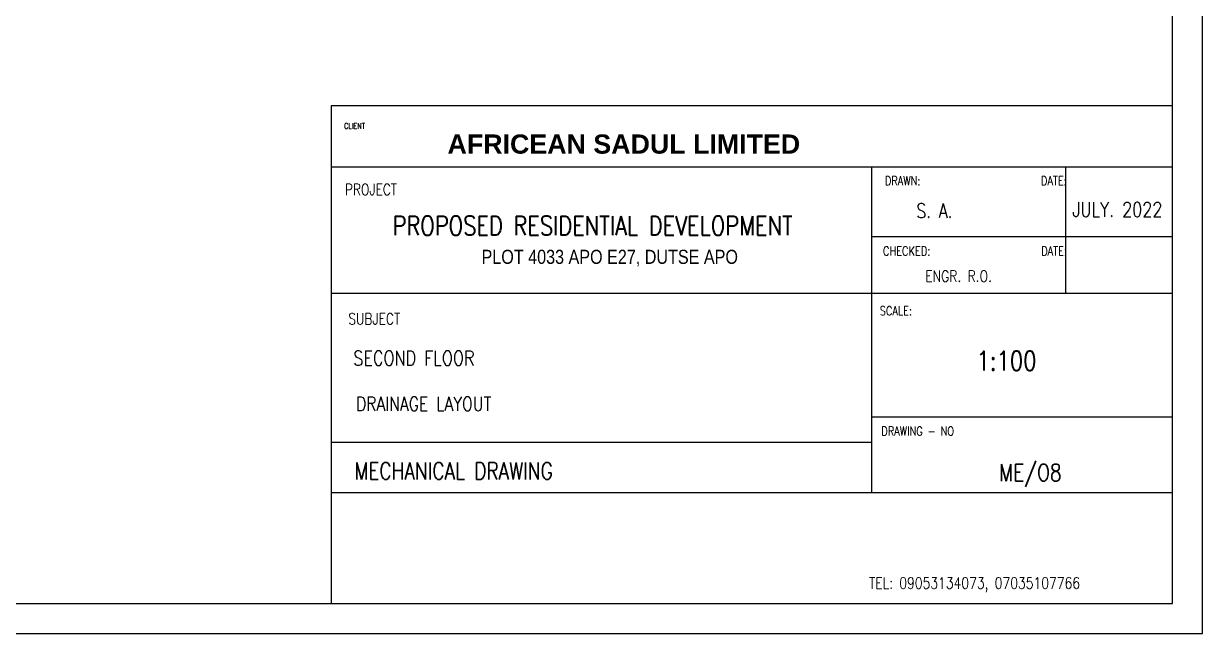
# Model space of a CAD drawing. Header units: inches. Extents: x 23 to 2032867, y 13 to 664695.
# Drawn here: x 342249 to 360691, y 482215 to 491750 of the extents above; entities that cross this region are included whole.
import ezdxf

# ---------------------------------------------------------------- set-up
doc = ezdxf.new("R2010")
doc.units = ezdxf.units.IN
doc.header["$MEASUREMENT"] = 0
for name, color, linetype in [('Annotation - Text', 7, 'Continuous'), ('GFROM', 7, 'Continuous'), ('LIAB', 8, 'Continuous'), ('Plotlyr150', 8, 'Continuous'), ('PLOTYR', 15, 'Continuous')]:
    doc.layers.add(name, color=color, linetype=linetype)
doc.styles.add('GENERATED_STYLE_3', font='arialbd.ttf')
doc.styles.add('SIMPLEX8', font='simplexd.shx', dxfattribs={"width": 0.8})

msp = doc.modelspace()

# ---------------------------------------------------------------- linework, layer by layer
at = {"layer": 'LIAB', "color": 7, "linetype": 'Continuous', "ltscale": 256.031999}
for p, q in [((360221.743, 482684), (360221.743, 508689.955)), ((360221.743, 490462.231), (347059.922, 490462.231)), ((347059.922, 490462.231), (347059.922, 482684)), ((347059.922, 489508.877), (360221.743, 489508.877)), ((355513.937, 489508.877), (355513.937, 484415.15)), ((358551.118, 489515.055), (358551.118, 487530.801)), ((360221.743, 488415.304), (355513.937, 488415.304)), ((360221.743, 487530.801), (347059.922, 487530.801)), ((355513.937, 485602.075), (360207.262, 485602.075)), ((347059.922, 485206.5), (355513.937, 485206.5)), ((360221.743, 484415.15), (347059.922, 484415.15)), ((322791.628, 482684), (360221.743, 482684))]:
    msp.add_line(p, q, dxfattribs=at)
at = {"layer": 'PLOTYR', "color": 1, "linetype": 'Continuous', "ltscale": 250}
for p, q in [((360691.165, 482214.578), (360691.165, 509159.377)), ((322198.595, 482214.578), (360691.165, 482214.578))]:
    msp.add_line(p, q, dxfattribs=at)

# ---------------------------------------------------------------- texts
at = {"layer": 'Annotation - Text', "linetype": 'Continuous', "lineweight": 20, "insert": (351609.96, 490016.835), "char_height": 300, "width": 7891.24482, "attachment_point": 2, "line_spacing_factor": 0.992596, "style": 'GENERATED_STYLE_3'}
msp.add_mtext('\\pi59.673;AFRICEAN SADUL LIMITED', dxfattribs=at)
at = {"layer": 'Annotation - Text', "color": 0, "linetype": 'Continuous', "lineweight": 20, "insert": (351354.706, 488213.339), "char_height": 220.29504, "width": 6419.9254, "attachment_point": 2, "line_spacing_factor": 0.992596, "style": 'GENERATED_STYLE_3'}
msp.add_mtext('\\pi43.81889; {\\fTechnicLite|b0|i0|c2|p2;PLOT 4033 APO E27, DUTSE APO }', dxfattribs=at)
at = {"layer": 'GFROM', "color": 7, "linetype": 'Continuous', "ltscale": 204.216, "style": 'SIMPLEX8', "width": 0.8}
for s, height, p in [('JULY. 2022', 229.5089, (358656.14, 488727.185, 30926.094)), ('PROPOSED RESIDENTIAL DEVELOPMENT', 301.23038, (348021.582, 488440.334, -5724.903)), ('SECOND FLOOR', 229.50886, (347407.2, 486405.06)), ('DRAINAGE LAYOUT', 223.13362, (347448.063, 485692.808))]:
    msp.add_text(s, height=height, dxfattribs=at).set_placement(p)
at = {"layer": 'Plotlyr150', "color": 7, "linetype": 'Continuous', "ltscale": 251.249999, "style": 'SIMPLEX8', "width": 0.8}
for s, height, p in [('CLIENT', 87.5604, (347264.395, 490106.567)), ('DRAWN:                      DATE:', 140.09657, (355722.855, 489222.765)), ('PROJECT', 175.1207, (347274.991, 489069.477)), ('CHECKED:                    DATE:', 140.09657, (355694.57, 488123.979)), ('SCALE:', 140.0966, (355643.572, 487189.087)), ('SUBJECT', 175.1207, (347328.854, 487045.642)), ('DRAWING - NO', 140.09657, (355667.997, 485307.471))]:
    msp.add_text(s, height=height, dxfattribs=at).set_placement(p)
at = {"layer": 'Plotlyr150', "color": 7, "linetype": 'Continuous', "ltscale": 306.324012, "style": 'SIMPLEX8', "width": 0.8}
for s, height, p in [('S. A.', 221.3121, (356218.037, 488713.545)), ('ENGR. R.O.', 177.0497, (356354.514, 487711.894)), ('1:100', 303.5832, (357157.552, 486326.718)), ('MECHANICAL DRAWING', 265.57453, (347424.192, 484622.832)), ('ME/O8', 265.5745, (357513.871, 484596.851)), ('TEL: 09053134073, 07035107766', 177.04969, (355474.976, 482914.224))]:
    msp.add_text(s, height=height, dxfattribs=at).set_placement(p)

doc.saveas('drawing.dxf')
